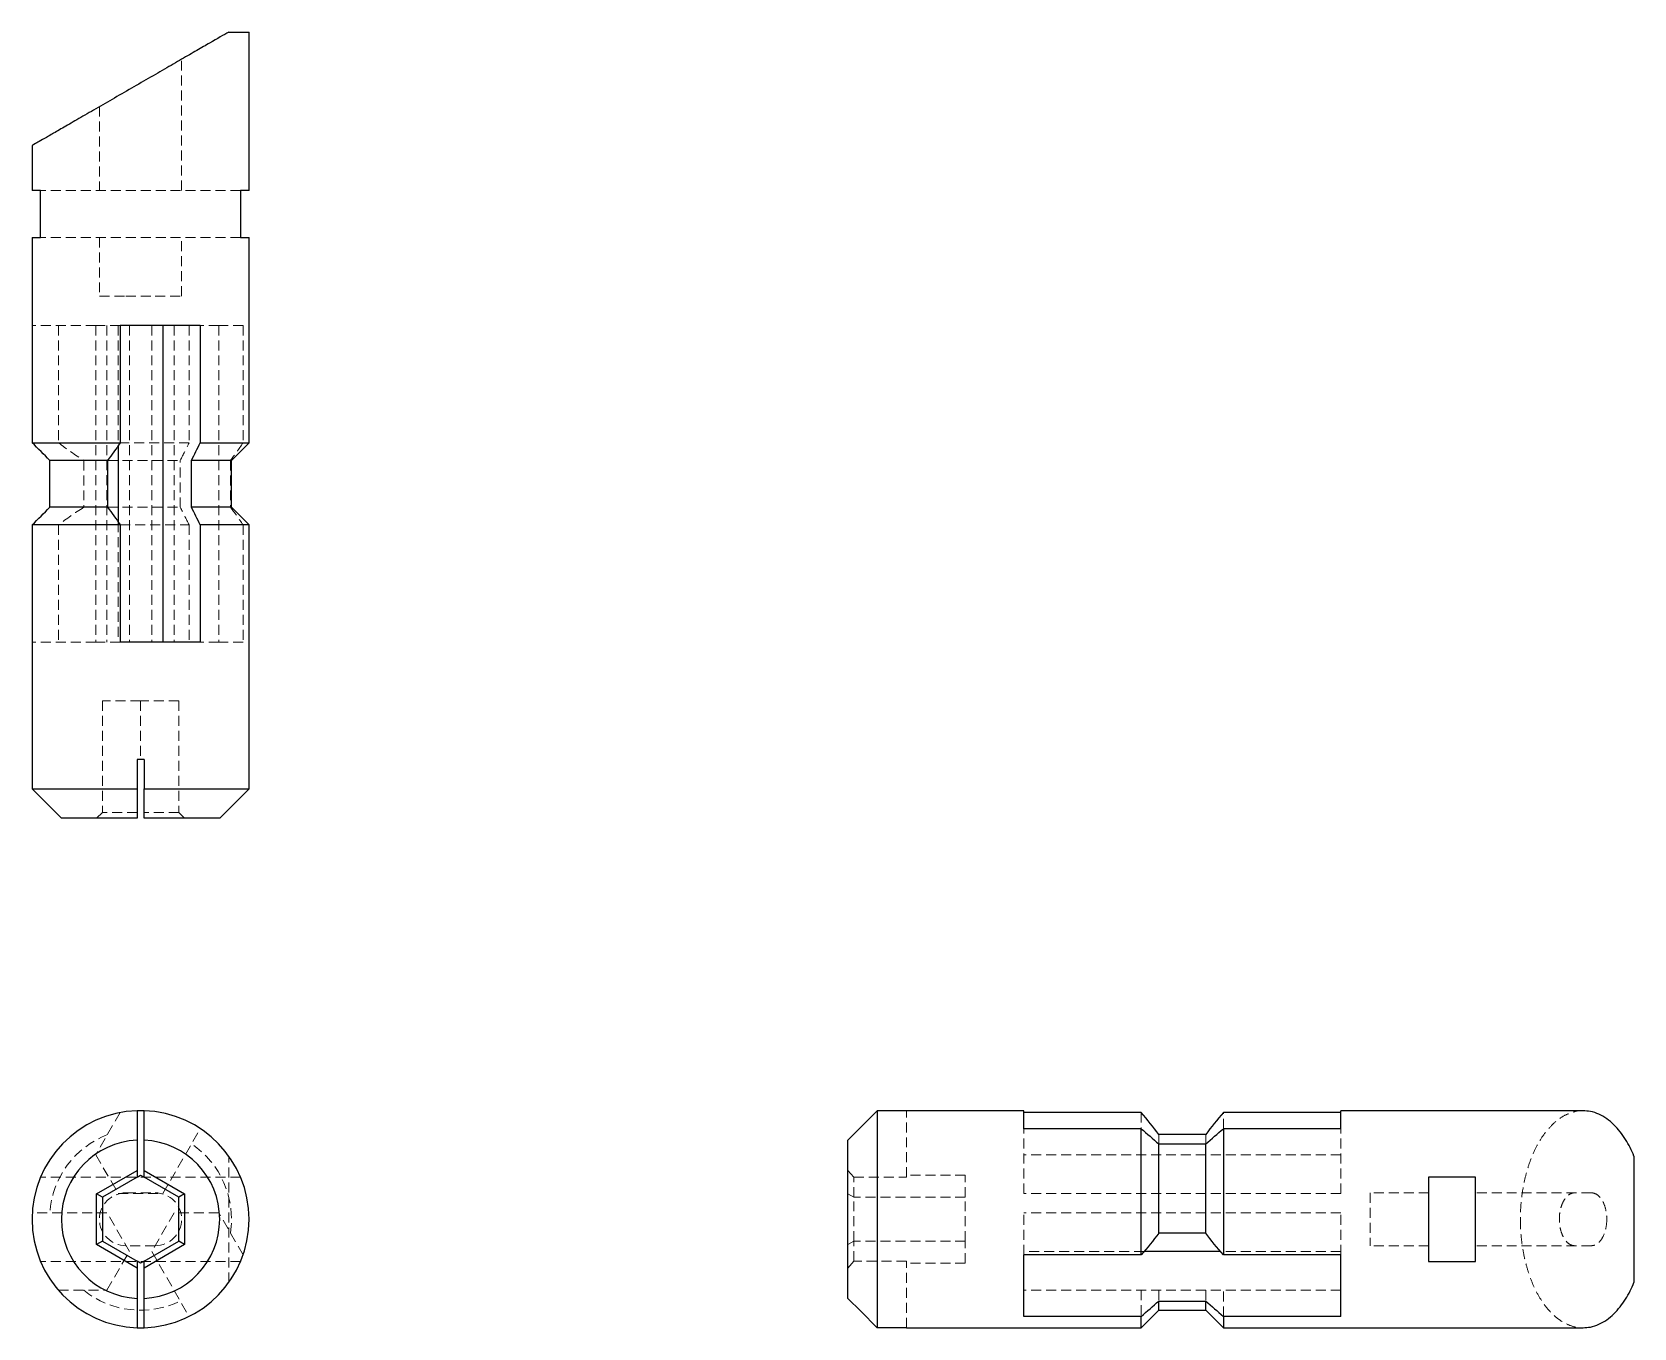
# Model space of a CAD drawing. Header units: millimetres. Extents: x 69 to 273, y 43 to 208.
import ezdxf

# ---------------------------------------------------------------- set-up
doc = ezdxf.new("R2010")
doc.units = ezdxf.units.MM
doc.linetypes.add('HIDDEN', pattern=[1.905, 1.27, -0.635])

msp = doc.modelspace()

# ---------------------------------------------------------------- linework, layer by layer
at = {"color": 7, "linetype": 'Continuous', "lineweight": 25}
for p, q in [((94.22, 208), (96.81, 208)), ((96.81, 187.85), (96.81, 208)), ((69.19, 193.55), (69.19, 187.85)), ((70.28, 187.85), (69.19, 187.85)), ((70.28, 181.88), (70.28, 187.85)), ((96.81, 187.85), (95.72, 187.85)), ((95.72, 187.85), (95.72, 181.88)), ((69.19, 181.88), (69.19, 170.69)), ((69.19, 181.88), (70.28, 181.88)), ((95.72, 181.88), (96.81, 181.88)), ((96.81, 155.76), (96.81, 181.88)), ((69.22, 170.69), (69.19, 170.69)), ((69.22, 170.69), (69.22, 155.76)), ((90.6, 170.69), (80.4, 170.69)), ((80.4, 170.69), (80.4, 155.76)), ((85.84, 170.69), (85.84, 130.39)), ((90.6, 170.69), (90.6, 155.76)), ((69.22, 155.76), (80.4, 155.76)), ((80.16, 155.4), (80.16, 145.67)), ((90.6, 155.76), (96.81, 155.76)), ((94.57, 153.52), (96.81, 155.76)), ((78.79, 153.52), (71.46, 153.52)), ((71.46, 147.55), (71.46, 153.52)), ((78.79, 153.52), (78.79, 147.55)), ((89.48, 147.55), (89.48, 153.52)), ((94.57, 153.52), (89.48, 153.52)), ((94.57, 147.55), (94.57, 153.52)), ((78.79, 147.55), (71.46, 147.55)), ((94.57, 147.55), (89.48, 147.55)), ((96.81, 145.31), (94.57, 147.55)), ((69.22, 145.31), (69.22, 130.39)), ((80.4, 145.31), (69.22, 145.31)), ((80.4, 145.31), (80.4, 130.39)), ((90.6, 145.31), (90.6, 130.39)), ((96.81, 145.31), (90.6, 145.31)), ((96.81, 111.73), (96.81, 145.31)), ((69.19, 130.39), (69.19, 111.73)), ((69.22, 130.39), (69.19, 130.39)), ((90.6, 130.39), (80.4, 130.39)), ((83.45, 115.46), (82.55, 115.46)), ((82.55, 115.46), (82.55, 111.73)), ((83.45, 115.46), (83.45, 111.73)), ((69.19, 111.73), (72.93, 108)), ((69.19, 111.73), (82.55, 111.73)), ((82.55, 111.73), (82.55, 108)), ((83.45, 111.73), (96.81, 111.73)), ((83.45, 108), (83.45, 111.73)), ((93.07, 108), (96.81, 111.73)), ((82.55, 108), (72.93, 108)), ((93.07, 108), (83.45, 108)), ((82.55, 70.8), (82.55, 67.06)), ((83.45, 67.06), (83.45, 70.8)), ((180.46, 70.8), (176.73, 70.8)), ((176.73, 70.8), (176.73, 43.2)), ((195.39, 70.81), (180.46, 70.81)), ((180.46, 70.8), (180.46, 70.81)), ((195.39, 68.52), (195.39, 70.81)), ((210.31, 70.56), (195.39, 70.56)), ((235.69, 70.56), (220.76, 70.56)), ((266.52, 70.81), (235.69, 70.81)), ((235.69, 68.52), (235.69, 70.81)), ((210.31, 68.52), (195.39, 68.52)), ((210.31, 52.47), (210.31, 68.52)), ((218.52, 67.78), (212.55, 67.78)), ((235.69, 68.52), (220.76, 68.52)), ((220.76, 68.52), (220.76, 52.47)), ((82.55, 67.06), (82.55, 63.2)), ((83.45, 63.2), (83.45, 67.06)), ((173, 46.94), (173, 67.06)), ((212.55, 55.25), (212.55, 66.58)), ((212.55, 66.58), (218.52, 66.58)), ((218.52, 55.25), (218.52, 66.58)), ((77.4, 60.23), (82.55, 63.2)), ((82.55, 63.2), (82.55, 62.34)), ((83.45, 63.2), (88.6, 60.23)), ((83.45, 62.34), (83.45, 63.2)), ((273, 65.04), (273, 48.96)), ((82.55, 62.34), (78.15, 59.8)), ((82.55, 62.34), (83, 62.6)), ((83, 62.6), (83.45, 62.34)), ((87.85, 59.8), (83.45, 62.34)), ((252.85, 62.37), (246.88, 62.37)), ((246.88, 62.37), (246.88, 51.63)), ((252.85, 51.63), (252.85, 62.37)), ((77.4, 53.77), (77.4, 60.23)), ((78.15, 59.8), (77.4, 60.23)), ((78.15, 59.8), (78.15, 54.2)), ((88.6, 60.23), (87.85, 59.8)), ((87.85, 54.2), (87.85, 59.8)), ((88.6, 60.23), (88.6, 53.77)), ((218.52, 55.25), (212.55, 55.25)), ((78.15, 54.2), (77.4, 53.77)), ((82.55, 50.8), (77.4, 53.77)), ((78.15, 54.2), (82.55, 51.66)), ((83.45, 51.66), (87.85, 54.2)), ((88.6, 53.77), (83.45, 50.8)), ((88.6, 53.77), (87.85, 54.2)), ((82.55, 51.66), (82.55, 50.8)), ((83, 51.4), (82.55, 51.66)), ((83.45, 51.66), (83, 51.4)), ((83.45, 50.8), (83.45, 51.66)), ((210.31, 52.47), (195.39, 52.47)), ((195.39, 44.65), (195.39, 52.47)), ((220.4, 52.9), (210.67, 52.9)), ((235.69, 52.47), (220.76, 52.47)), ((235.69, 44.65), (235.69, 52.47)), ((246.88, 51.63), (252.85, 51.63)), ((82.55, 50.8), (82.55, 46.94)), ((83.45, 46.94), (83.45, 50.8)), ((82.55, 46.94), (82.55, 43.2)), ((83.45, 43.2), (83.45, 46.94)), ((210.31, 43.19), (212.55, 45.43)), ((212.55, 46.6), (218.52, 46.6)), ((212.55, 45.43), (212.55, 46.6)), ((212.55, 45.43), (218.52, 45.43)), ((218.52, 45.43), (218.52, 46.6)), ((218.52, 45.43), (220.76, 43.19)), ((180.46, 43.2), (176.73, 43.2)), ((180.46, 43.19), (180.46, 43.2)), ((180.46, 43.19), (210.31, 43.19)), ((210.31, 44.65), (195.39, 44.65)), ((210.31, 43.19), (210.31, 44.65)), ((220.76, 44.65), (220.76, 43.19)), ((235.69, 44.65), (220.76, 44.65)), ((220.76, 43.19), (266.52, 43.19))]:
    msp.add_line(p, q, dxfattribs=at)
at = {"color": 7, "linetype": 'HIDDEN', "lineweight": 18}
for p, q in [((88.22, 187.85), (88.22, 204.54)), ((77.78, 198.51), (77.78, 187.85)), ((95.72, 187.85), (70.28, 187.85)), ((95.72, 181.88), (70.28, 181.88)), ((77.78, 181.88), (77.78, 174.42)), ((88.22, 174.42), (88.22, 181.88)), ((77.78, 174.42), (81.13, 174.42)), ((81.13, 174.42), (84.87, 174.42)), ((84.87, 174.42), (88.22, 174.42)), ((77.31, 170.69), (69.22, 170.69)), ((72.56, 170.69), (72.56, 155.76)), ((80.4, 170.69), (77.31, 170.69)), ((77.31, 170.69), (77.31, 130.39)), ((78.73, 170.69), (78.73, 130.39)), ((80.16, 170.69), (80.16, 155.4)), ((81.58, 170.69), (81.58, 130.39)), ((84.42, 170.69), (84.42, 130.39)), ((87.27, 170.69), (87.27, 130.39)), ((89.18, 170.69), (89.18, 155.76)), ((92.95, 170.69), (90.6, 170.69)), ((96.04, 170.69), (92.95, 170.69)), ((92.95, 170.69), (92.95, 130.39)), ((96.04, 170.69), (96.04, 155.76)), ((89.18, 155.76), (80.4, 155.76)), ((75.77, 153.52), (75.77, 147.55)), ((78.79, 153.52), (88.06, 153.52)), ((88.06, 147.55), (88.06, 153.52)), ((94.43, 153.52), (94.43, 147.55)), ((78.79, 147.55), (88.06, 147.55)), ((72.56, 145.31), (72.56, 130.39)), ((80.16, 145.67), (80.16, 130.39)), ((80.4, 145.31), (89.18, 145.31)), ((89.18, 145.31), (89.18, 130.39)), ((96.04, 145.31), (96.04, 130.39)), ((77.31, 130.39), (69.22, 130.39)), ((80.4, 130.39), (77.31, 130.39)), ((92.95, 130.39), (90.6, 130.39)), ((96.04, 130.39), (92.95, 130.39)), ((83, 122.93), (78.15, 122.93)), ((78.15, 122.93), (78.15, 108.75)), ((87.85, 122.93), (83, 122.93)), ((83, 122.93), (83, 115.46)), ((87.85, 122.93), (87.85, 108.75)), ((78.15, 108.75), (77.4, 108)), ((82.55, 108.75), (78.15, 108.75)), ((87.85, 108.75), (83.45, 108.75)), ((88.6, 108), (87.85, 108.75)), ((80.4, 70.56), (77.31, 65.21)), ((180.46, 62.34), (180.46, 70.8)), ((210.31, 70.56), (210.31, 68.52)), ((220.76, 68.52), (220.76, 70.56)), ((85.84, 60.28), (90.6, 68.52)), ((195.39, 60.28), (195.39, 68.52)), ((212.55, 67.78), (212.55, 66.58)), ((218.52, 67.78), (218.52, 66.58)), ((235.69, 60.28), (235.69, 68.52)), ((77.31, 65.21), (80.16, 60.28)), ((94.22, 48.96), (94.22, 65.04)), ((173.75, 62.34), (173, 63.2)), ((235.69, 65.21), (195.39, 65.21)), ((95.72, 62.37), (70.28, 62.37)), ((173.75, 59.8), (173.75, 62.34)), ((173.75, 62.34), (180.46, 62.34)), ((187.93, 62.6), (180.46, 62.6)), ((187.93, 59.8), (187.93, 62.6)), ((80.16, 60.28), (85.84, 60.28)), ((81.13, 60.36), (84.87, 60.36)), ((173, 60.23), (173.75, 59.8)), ((187.93, 59.8), (173.75, 59.8)), ((173.75, 54.2), (173.75, 59.8)), ((187.93, 54.2), (187.93, 59.8)), ((235.69, 60.28), (195.39, 60.28)), ((246.88, 60.36), (239.42, 60.36)), ((239.42, 60.36), (239.42, 53.64)), ((267.6, 60.36), (252.85, 60.36)), ((78.73, 57.82), (69.22, 57.82)), ((81.58, 52.9), (78.73, 57.82)), ((87.27, 57.82), (84.42, 52.9)), ((92.95, 57.82), (87.27, 57.82)), ((96.04, 52.47), (92.95, 57.82)), ((195.39, 52.47), (195.39, 57.82)), ((235.69, 57.82), (195.39, 57.82)), ((235.69, 52.47), (235.69, 57.82)), ((84.87, 53.64), (81.13, 53.64)), ((173, 53.77), (173.75, 54.2)), ((173.75, 51.66), (173.75, 54.2)), ((187.93, 54.2), (173.75, 54.2)), ((187.93, 51.4), (187.93, 54.2)), ((246.88, 53.64), (239.42, 53.64)), ((267.6, 53.64), (252.85, 53.64)), ((95.72, 51.63), (70.28, 51.63)), ((78.73, 47.97), (81.58, 52.9)), ((84.42, 52.9), (89.18, 44.65)), ((173, 50.8), (173.75, 51.66)), ((180.46, 51.66), (173.75, 51.66)), ((180.46, 43.2), (180.46, 51.66)), ((187.93, 51.4), (180.46, 51.4)), ((210.67, 52.9), (195.39, 52.9)), ((235.69, 52.9), (220.4, 52.9)), ((72.56, 47.97), (78.73, 47.97)), ((235.69, 47.97), (195.39, 47.97)), ((210.31, 47.97), (210.31, 44.65)), ((212.55, 47.97), (212.55, 46.6)), ((218.52, 47.97), (218.52, 46.6)), ((220.76, 44.65), (220.76, 47.97))]:
    msp.add_line(p, q, dxfattribs=at)
at = {"color": 7, "linetype": 'Continuous', "lineweight": 25, "flags": 128}
for points in [[(173, 67.06), (175.09, 69.16), (176.73, 70.8)], [(176.73, 43.2), (174.64, 45.29), (173, 46.94)]]:
    msp.add_lwpolyline(points, dxfattribs=at)
at = {"color": 7, "linetype": 'Continuous', "lineweight": 25}
for radius, start, end in [(13.81, 91.8586, 268.1414), (13.81, 88.1414, 91.8586), (13.81, 271.8586, 88.1414), (10.07, 92.5473, 267.4527), (10.07, 272.5473, 87.4527), (13.81, 268.1414, 271.8586)]:
    msp.add_arc((83, 57), radius, start, end, dxfattribs=at)
at = {"color": 7, "linetype": 'HIDDEN', "lineweight": 18}
for centre, radius, start, end in [((83, 57), 11.57, 111.3197, 175.9304), ((83, 57), 11.57, 351.3197, 55.9304), ((81.13, 57), 3.36, 90, 270), ((84.87, 57), 3.36, 270, 90), ((83, 57), 11.57, 231.3197, 295.9304)]:
    msp.add_arc(centre, radius, start, end, dxfattribs=at)
at = {"color": 7, "linetype": 'Continuous', "lineweight": 25}
for points, knots in [([(94.22, 208), (93.58, 207.63), (92.78, 207.17), (91.29, 206.31), (90.74, 205.99), (89.55, 205.3), (88.91, 204.93), (87.54, 204.14), (86.81, 203.72), (85.29, 202.84), (84.49, 202.38), (82.87, 201.45), (82.05, 200.97), (80.4, 200.02), (79.57, 199.54), (77.98, 198.62), (77.2, 198.17), (75.74, 197.33), (75.05, 196.93), (73.77, 196.2), (73.19, 195.86), (72.16, 195.26), (71.7, 195), (70.91, 194.54), (70.58, 194.35), (70.04, 194.04), (69.82, 193.91), (69.32, 193.63), (69.19, 193.55), (69.19, 193.55)], [0, 0, 0, 0, 0.125, 0.125, 0.1875, 0.1875, 0.25, 0.25, 0.3125, 0.3125, 0.375, 0.375, 0.4375, 0.4375, 0.5, 0.5, 0.5625, 0.5625, 0.625, 0.625, 0.6875, 0.6875, 0.75, 0.75, 0.8125, 0.8125, 0.875, 0.875, 1, 1, 1, 1]), ([(273, 65.04), (272.84, 65.41), (272.51, 66.16), (271.92, 67.2), (271.23, 68.18), (270.43, 69.07), (269.53, 69.83), (268.53, 70.4), (267.52, 70.75), (266.84, 70.78), (266.52, 70.79)], [0, 0, 0, 0, 0.098754, 0.2058837, 0.3217686, 0.4465422, 0.5799902, 0.7214554, 0.8697759, 1, 1, 1, 1]), ([(266.52, 43.21), (266.84, 43.22), (267.52, 43.25), (268.53, 43.6), (269.53, 44.17), (270.43, 44.93), (271.23, 45.82), (271.92, 46.8), (272.51, 47.84), (272.84, 48.59), (273, 48.96)], [0, 0, 0, 0, 0.1302241, 0.2785446, 0.4200098, 0.5534578, 0.6782314, 0.7941163, 0.901246, 1, 1, 1, 1])]:
    msp.add_open_spline(points, degree=3, knots=knots, dxfattribs=at)
for points in [[(71.46, 153.52), (70.71, 154.27), (69.97, 155.01), (69.22, 155.76)], [(80.4, 155.76), (79.88, 154.97), (79.35, 154.22), (78.79, 153.52)], [(89.48, 153.52), (89.85, 154.27), (90.23, 155.01), (90.6, 155.76)], [(69.22, 145.31), (69.97, 146.06), (70.71, 146.81), (71.46, 147.55)], [(78.79, 147.55), (79.35, 146.86), (79.88, 146.1), (80.4, 145.31)], [(90.6, 145.31), (90.23, 146.06), (89.85, 146.81), (89.48, 147.55)], [(212.55, 67.78), (211.86, 68.74), (211.1, 69.66), (210.31, 70.56)], [(220.76, 70.56), (219.97, 69.66), (219.22, 68.74), (218.52, 67.78)], [(210.31, 68.52), (211.06, 67.88), (211.81, 67.23), (212.55, 66.58)], [(218.52, 66.58), (219.27, 67.23), (220.01, 67.88), (220.76, 68.52)], [(212.55, 55.25), (211.86, 54.29), (211.1, 53.37), (210.31, 52.47)], [(220.76, 52.47), (219.97, 53.37), (219.22, 54.29), (218.52, 55.25)], [(210.31, 44.65), (211.06, 45.3), (211.81, 45.95), (212.55, 46.6)], [(218.52, 46.6), (219.27, 45.95), (220.01, 45.3), (220.76, 44.65)]]:
    msp.add_open_spline(points, degree=3, dxfattribs=at)
at = {"color": 7, "linetype": 'HIDDEN', "lineweight": 18}
for points in [[(72.56, 155.76), (73.6, 154.97), (74.66, 154.22), (75.77, 153.52)], [(88.06, 153.52), (88.43, 154.27), (88.81, 155.01), (89.18, 155.76)], [(96.04, 155.76), (95.52, 154.97), (94.99, 154.22), (94.43, 153.52)], [(75.77, 147.55), (74.66, 146.86), (73.6, 146.1), (72.56, 145.31)], [(89.18, 145.31), (88.81, 146.06), (88.43, 146.81), (88.06, 147.55)], [(94.43, 147.55), (94.99, 146.86), (95.52, 146.1), (96.04, 145.31)]]:
    msp.add_open_spline(points, degree=3, dxfattribs=at)
for points, knots in [([(266.52, 70.79), (266.46, 70.79), (266.03, 70.84), (265.2, 70.65), (264.08, 70.2), (263.01, 69.44), (262.02, 68.45), (261.14, 67.24), (260.38, 65.87), (259.77, 64.4), (259.29, 62.87), (258.94, 61.34), (258.71, 59.84), (258.57, 58.39), (258.56, 57.45), (258.55, 57)], [0, 0, 0, 0, 0.014574, 0.112591, 0.21106, 0.308469, 0.403424, 0.494774, 0.58169, 0.663684, 0.74057, 0.812397, 0.879376, 0.941801, 1, 1, 1, 1]), ([(265.44, 53.64), (265.28, 53.64), (265.1, 53.68), (264.7, 53.88), (264.49, 54.04), (264.18, 54.45), (264.08, 54.61), (263.89, 54.98), (263.81, 55.19), (263.66, 55.65), (263.6, 55.91), (263.53, 56.44), (263.51, 56.72), (263.51, 57.28), (263.53, 57.56), (263.6, 58.09), (263.66, 58.35), (263.81, 58.81), (263.89, 59.02), (264.08, 59.39), (264.18, 59.55), (264.49, 59.96), (264.7, 60.12), (265.1, 60.32), (265.28, 60.36), (265.44, 60.36)], [0, 0, 0, 0, 0.125, 0.125, 0.25, 0.25, 0.3125, 0.3125, 0.375, 0.375, 0.4375, 0.4375, 0.5, 0.5, 0.5625, 0.5625, 0.625, 0.625, 0.6875, 0.6875, 0.75, 0.75, 0.875, 0.875, 1, 1, 1, 1]), ([(267.6, 60.36), (267.83, 60.36), (268.07, 60.29), (268.55, 59.96), (268.78, 59.7), (269.16, 59.05), (269.31, 58.65), (269.5, 57.82), (269.54, 57.4), (269.54, 57)], [0, 0, 0, 0, 0.25, 0.25, 0.5, 0.5, 0.75, 0.75, 1, 1, 1, 1]), ([(258.55, 57), (258.56, 56.55), (258.57, 55.61), (258.71, 54.16), (258.94, 52.66), (259.29, 51.13), (259.77, 49.6), (260.38, 48.13), (261.14, 46.76), (262.02, 45.55), (263.01, 44.56), (264.08, 43.8), (265.2, 43.35), (266.03, 43.16), (266.46, 43.21), (266.52, 43.21)], [0, 0, 0, 0, 0.058199, 0.120624, 0.187603, 0.25943, 0.336316, 0.41831, 0.505226, 0.596576, 0.691531, 0.78894, 0.887409, 0.985426, 1, 1, 1, 1]), ([(269.54, 57), (269.54, 56.6), (269.5, 56.18), (269.31, 55.35), (269.16, 54.95), (268.78, 54.3), (268.55, 54.04), (268.07, 53.71), (267.83, 53.64), (267.6, 53.64)], [0, 0, 0, 0, 0.25, 0.25, 0.5, 0.5, 0.75, 0.75, 1, 1, 1, 1])]:
    msp.add_open_spline(points, degree=3, knots=knots, dxfattribs=at)

doc.saveas('drawing.dxf')
